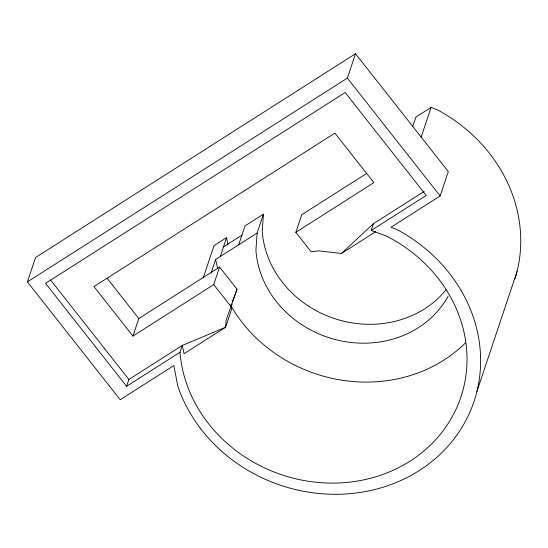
<?xml version="1.0" encoding="UTF-8"?>
<svg xmlns="http://www.w3.org/2000/svg" width="548" height="548" viewBox="0 0 548 548"><rect width="100%" height="100%" fill="white"/><g stroke="black" fill="none" stroke-linecap="round" stroke-linejoin="round"><path stroke-width="0.82" d="M231.866 303.798L231.462 309.702L225.591 327.252L184.087 353.686L182.258 345.473L225.591 327.252L226.05 320.512L237.044 289.234L219.597 267.075L138.808 318.532L132.938 336.088L93.961 286.583L334.897 133.123L373.873 182.628L295.845 232.325L311.182 251.806L318.594 250.854L341.418 253.477L375.709 231.64M238.702 244.771L245.025 225.892L263.424 214.172L257.108 233.051L255.93 250.463A102.401 92.194 18.5 0 0 337.678 340.15A102.401 92.194 18.5 0 0 448.23 296.084M263.424 214.172L262.245 231.585A102.401 92.194 18.5 0 0 335.972 319.052A102.401 92.194 18.5 0 0 446.127 289.721M27.4 281.884L35.552 257.519L355.515 53.725L448.312 171.586L440.16 195.944L390.991 227.262L397.245 229.722A156.523 140.918 18.5 0 1 425.2 466.56A156.523 140.918 18.5 0 1 177.737 385.867L173.88 365.543L120.197 399.745L27.4 281.884L347.364 78.09L355.515 53.725M126.602 386.278L128.883 379.469L182.258 345.473L179.977 352.282L126.602 386.278L45.559 283.35L345.165 92.523L426.207 195.451L371.174 230.503L385.847 235.804A145.104 130.643 18.5 0 1 404.102 464.718A145.104 130.643 18.5 0 1 179.977 352.282M203.164 278.035L214.001 245.655L226.598 237.626L228.009 245.045M211.021 273.199L215.611 259.485L257.108 233.051M220.282 256.505L226.598 237.626M132.938 336.088L213.727 284.631L219.597 267.075M295.845 232.325L301.722 214.768L366.865 173.278M371.174 230.503L373.455 223.694L424.193 191.375M412.795 126.293L415.884 117.067L431.105 107.374L437.366 109.826A156.523 140.918 18.5 0 1 514.997 278.898M421.083 137.322L431.105 107.374M476.938 391.388L517.052 271.493M232.489 301.427L237.044 289.234M341.418 253.477L373.455 223.694M223.509 246.86L241.935 235.126M347.364 78.09L440.16 195.944M213.727 284.631L231.174 306.791M107.209 278.391L138.808 318.532M50.491 279.905L128.883 379.469M215.611 259.485L217.597 268.404M465.327 343A145.104 130.643 18.5 0 1 230.379 304.77"/></g></svg>
